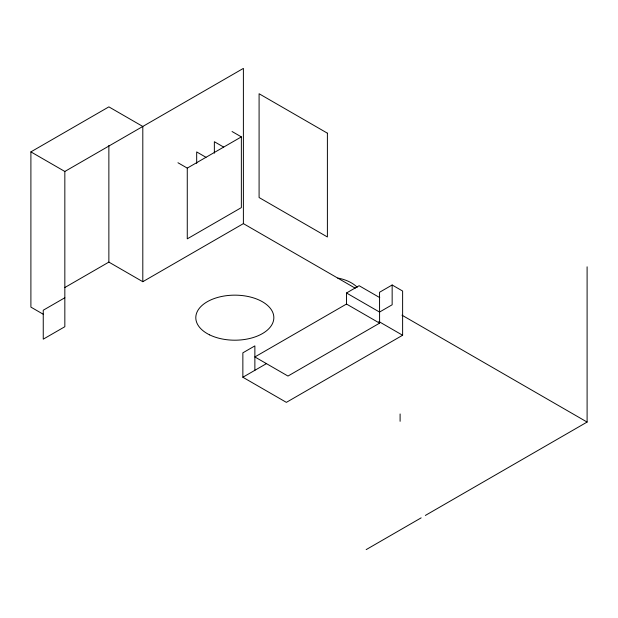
<?xml version="1.0" encoding="UTF-8"?>
<svg xmlns="http://www.w3.org/2000/svg" width="618" height="618" viewBox="0 0 618 618"><rect width="100%" height="100%" fill="white"/><g stroke="black" fill="none" stroke-linecap="round" stroke-linejoin="round"><path stroke-width="0.93" d="M43.314 314.284L30.9 307.115L30.9 151.881L108.868 106.868L142.804 126.458L142.804 281.7L108.868 262.102L64.905 287.486M30.9 151.881L64.836 171.472L243.392 68.389L243.392 223.623L355.28 288.22M187.269 168.111L241.36 136.887L241.36 207.617L187.269 238.849L187.269 168.111L177.953 162.743M64.836 297.76L43.252 310.221L43.252 339.166L64.836 326.713L64.836 171.472M142.804 281.7L243.392 223.623M254.871 370.306L254.871 345.895L242.859 352.832L242.859 377.243L286.366 402.364L402.619 335.25L402.619 291.039L392.152 284.991L379.537 292.275L379.599 323.152L287.973 376.053L254.871 356.949L346.497 304.048L346.497 292.994L359.112 285.709L379.761 297.629M242.859 377.243L266.536 363.577M379.537 312.067L392.152 304.782L392.152 284.991M366.173 549.611L421.159 517.861M425.339 515.451L587.1 422.063L587.1 266.821M337.76 278.108L338.842 278.247A34.701 20.039 0 0 1 357.204 287.308M232.051 131.51L241.36 136.887M223.677 147.092L214.361 141.715L214.361 153.187M205.987 157.304L196.678 151.928L196.678 163.399M401.978 315.18L587.1 422.063M346.497 292.994L379.599 312.098M378.811 321.499L402.619 335.25M346.497 304.048L379.599 323.152M400.101 413.967L400.101 421.306M108.868 145.439L108.868 262.102M327.393 133.179L259.089 93.743L259.089 197.536L327.393 236.972L327.393 133.179M209.61 334.863A39.011 22.518 0 0 0 273.21 321.692A39.011 22.518 0 0 0 221.646 296.478A39.011 22.518 0 0 0 209.61 334.863"/></g></svg>
